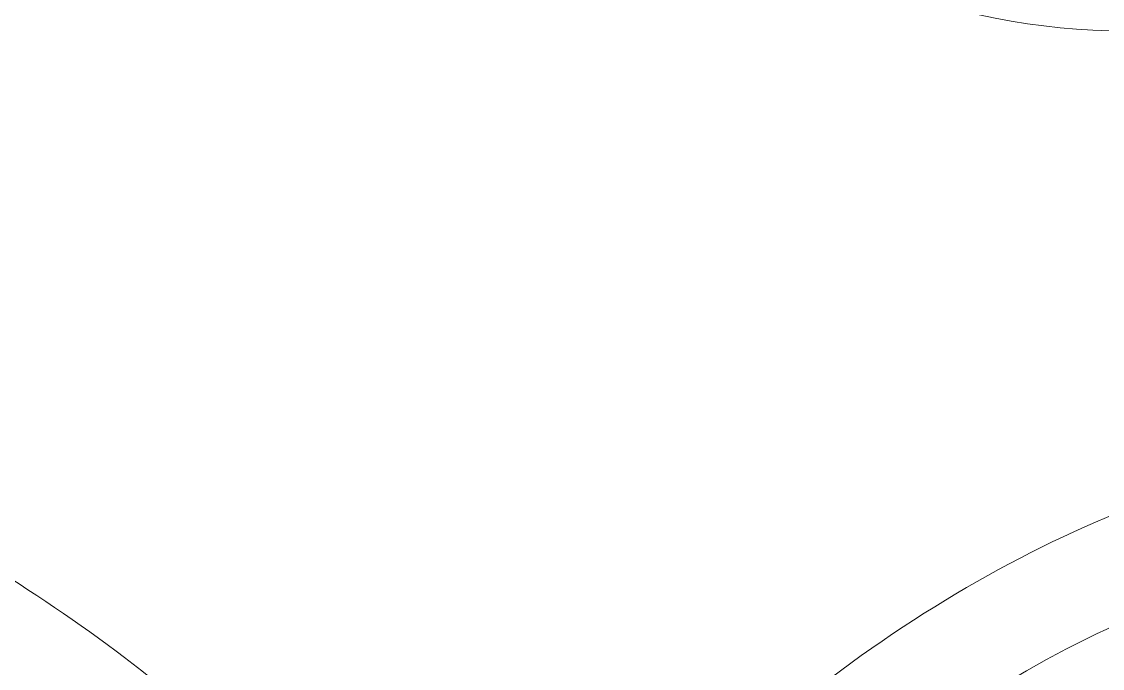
# Model space of a CAD drawing. Header units: millimetres. Extents: x 31 to 886, y -1164 to 562.
# Drawn here: x 652.6 to 739.3, y 413.7 to 465.6 of the extents above; entities that cross this region are included whole.
import ezdxf

# ---------------------------------------------------------------- set-up
doc = ezdxf.new("R2010")
doc.units = ezdxf.units.MM
doc.header["$MEASUREMENT"] = 0
doc.layers.add('Layer 5', color=7, linetype='Continuous')

msp = doc.modelspace()

# ---------------------------------------------------------------- linework, layer by layer
at = {"layer": 'Layer 5', "lineweight": 0}
for points, knots in [([(654.246, 554.078), (660.35, 539.335), (672.583, 528.14), (687.818, 523.348), (686.41, 507.448), (692.064, 491.872), (703.339, 480.598), (713.503, 470.433), (726.965, 464.836), (741.244, 464.836), (742.841, 464.836), (744.47, 464.908), (746.09, 465.052), (750.413, 451.337), (759.933, 440.056), (772.557, 433.493), (762.896, 432.885), (753.507, 430.913), (744.021, 427.5), (734.688, 424.143), (725.479, 419.015), (716.647, 412.26), (708.487, 406.019), (694.774, 390.669), (690.268, 385.624), (690.083, 385.417), (689.909, 385.223), (689.754, 385.049), (689.239, 385.664), (688.493, 386.567), (687.721, 387.502), (684.547, 391.348), (679.751, 397.16), (676.844, 400.201), (663.232, 414.439), (647.957, 424.768), (631.442, 430.902), (622.696, 434.151), (612.809, 436.125), (602.056, 436.772), (600.995, 436.835), (600.086, 436.855), (599.278, 436.832), (584.662, 436.409), (571.158, 433.275), (559.141, 427.514), (547.049, 421.717), (536.148, 412.879), (525.818, 400.493), (522.384, 396.375), (519.706, 392.315), (517.858, 388.426), (514.442, 381.238), (510.63, 372.905), (508.626, 364.975), (508.4, 364.083), (508.193, 363.252), (508.002, 362.474), (508.002, 362.474), (508.002, 554.656), (508.002, 554.656), (508.002, 554.656), (654.014, 554.656), (654.014, 554.656), (654.091, 554.463), (654.167, 554.27), (654.246, 554.078)], [0, 0, 0, 0, 1, 1, 1, 2, 2, 2, 3, 3, 3, 4, 4, 4, 5, 5, 5, 6, 6, 6, 7, 7, 7, 8, 8, 8, 9, 9, 9, 10, 10, 10, 11, 11, 11, 12, 12, 12, 13, 13, 13, 14, 14, 14, 15, 15, 15, 16, 16, 16, 17, 17, 17, 18, 18, 18, 19, 19, 19, 20, 20, 20, 21, 21, 21, 22, 22, 22, 22]), ([(828.841, 216.041), (831.767, 223.833), (833.768, 231.372), (835.888, 239.354), (835.888, 239.354), (836.309, 240.937), (836.309, 240.937), (836.611, 242.074), (836.906, 243.193), (837.199, 244.307), (837.632, 245.951), (838.063, 247.587), (838.514, 249.259), (842.147, 262.74), (843.972, 277.385), (843.792, 291.611), (843.597, 306.952), (841.201, 321.226), (836.672, 334.039), (833.659, 342.559), (829.732, 349.67), (824.314, 356.417), (818.155, 364.086), (811.914, 369.185), (804.078, 372.949), (795.134, 377.245), (787.467, 379.012), (777.715, 379.012), (777.58, 379.012), (777.444, 379.012), (777.309, 379.011), (764.777, 378.949), (752.048, 375.736), (738.394, 369.189), (727.787, 364.104), (715.92, 356.142), (706.648, 347.889), (704.396, 345.884), (701.781, 343.705), (699.251, 341.598), (698.381, 340.872), (697.524, 340.159), (696.703, 339.469), (696.123, 340.279), (695.613, 341.02), (695.08, 341.792), (694.482, 342.66), (693.863, 343.558), (693.114, 344.599), (686.111, 354.329), (678.498, 362.622), (668.427, 371.49), (656.723, 381.797), (642.615, 390.242), (628.705, 395.268), (616.132, 399.811), (603.802, 402.114), (591.01, 402.308), (587.466, 402.364), (583.878, 402.162), (579.712, 401.679), (566.677, 400.17), (554.004, 396.065), (543.064, 389.807), (536.813, 386.232), (531.722, 381.712), (526.627, 377.006), (522.663, 373.345), (520.019, 369.854), (517.504, 366.096), (519.472, 372.213), (522.135, 378.17), (525.114, 384.64), (525.15, 384.719), (525.229, 384.883), (525.273, 384.973), (527.024, 388.604), (530.009, 392.599), (532.205, 395.311), (541.117, 406.32), (551.589, 414.876), (562.489, 420.055), (574.223, 425.632), (585.595, 428.277), (599.363, 428.632), (600.202, 428.654), (600.885, 428.628), (601.714, 428.58), (612.019, 427.978), (620.099, 426.364), (628.733, 423.184), (644.164, 417.499), (658.328, 407.88), (670.833, 394.594), (671.885, 393.476), (675.044, 389.932), (678.388, 386.179), (683.36, 380.6), (688.5, 374.831), (689.431, 373.97), (689.626, 373.789), (689.883, 373.694), (690.151, 373.705), (690.416, 373.715), (690.667, 373.832), (690.846, 374.028), (690.999, 374.193), (691.367, 374.606), (691.914, 375.22), (709.831, 395.315), (718.082, 403.01), (721.849, 405.927), (729.402, 411.777), (738.51, 416.849), (746.837, 419.844), (757.259, 423.591), (767.882, 425.507), (778.408, 425.537), (778.486, 425.538), (778.563, 425.538), (778.641, 425.538), (784.922, 425.538), (791.317, 424.812), (797.652, 423.381), (808.158, 421.008), (818.122, 416.975), (826.467, 411.72), (838.189, 404.339), (846.765, 396.643), (854.275, 386.765), (862.113, 376.455), (867.629, 365.883), (872.161, 352.486), (875.952, 341.284), (877.862, 327.268), (877.539, 313.02), (877.281, 301.597), (875.922, 291.418), (873.502, 282.765), (871.114, 274.232), (868.407, 266.279), (864.982, 257.736), (862.371, 251.225), (858.743, 244.268), (855.874, 238.935), (853.329, 234.203), (850.469, 229.434), (846.602, 223.474), (843.849, 219.231), (841.103, 215.078), (837.785, 210.915), (831.993, 203.646), (825.753, 195.94), (819.361, 188.829), (817.941, 187.249), (816.397, 185.573), (814.744, 183.815), (819.139, 193.15), (824.607, 204.765), (828.841, 216.041)], [0, 0, 0, 0, 1, 1, 1, 2, 2, 2, 3, 3, 3, 4, 4, 4, 5, 5, 5, 6, 6, 6, 7, 7, 7, 8, 8, 8, 9, 9, 9, 10, 10, 10, 11, 11, 11, 12, 12, 12, 13, 13, 13, 14, 14, 14, 15, 15, 15, 16, 16, 16, 17, 17, 17, 18, 18, 18, 19, 19, 19, 20, 20, 20, 21, 21, 21, 22, 22, 22, 23, 23, 23, 24, 24, 24, 25, 25, 25, 26, 26, 26, 27, 27, 27, 28, 28, 28, 29, 29, 29, 30, 30, 30, 31, 31, 31, 32, 32, 32, 33, 33, 33, 34, 34, 34, 35, 35, 35, 36, 36, 36, 37, 37, 37, 38, 38, 38, 39, 39, 39, 40, 40, 40, 41, 41, 41, 42, 42, 42, 43, 43, 43, 44, 44, 44, 45, 45, 45, 46, 46, 46, 47, 47, 47, 48, 48, 48, 49, 49, 49, 50, 50, 50, 51, 51, 51, 52, 52, 52, 53, 53, 53, 53])]:
    msp.add_open_spline(points, degree=3, knots=knots, dxfattribs=at)

doc.saveas('drawing.dxf')
